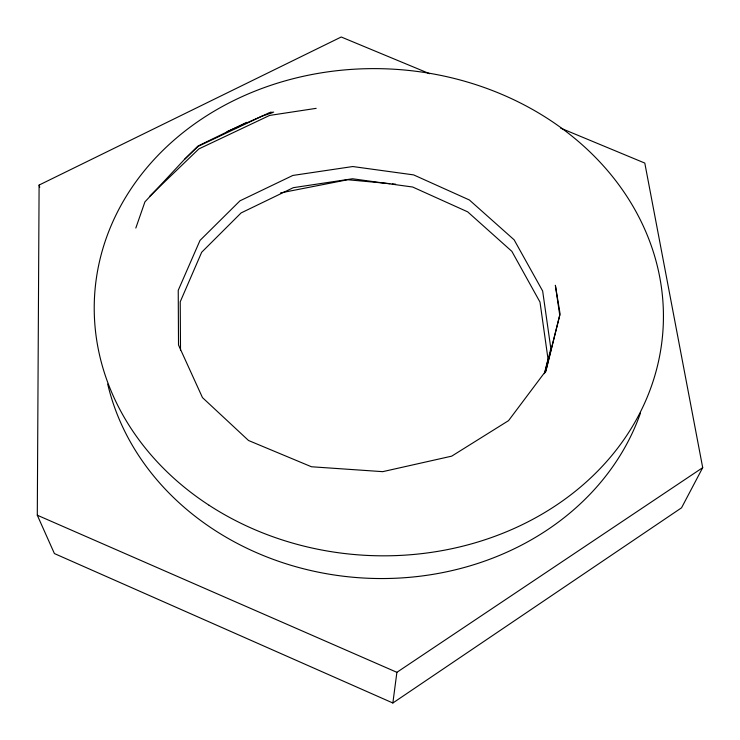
<?xml version="1.0" encoding="UTF-8"?>
<svg xmlns="http://www.w3.org/2000/svg" width="740" height="740" viewBox="0 0 740 740"><rect width="100%" height="100%" fill="white"/><g stroke="black" fill="none" stroke-linecap="round" stroke-linejoin="round"><path stroke-width="1.11" d="M560.652 128.131L644.799 163.078L702.704 467.652L681.549 507.807L392.857 703L54.409 553.566L37.296 515.216L39.1 185.065L341.223 37L429.625 73.713M392.857 703L396.89 672.318L702.704 467.652M544.399 373.663L548.035 359.122L539.996 302.087L511.858 251.35L467.68 211.853L412.643 187.017L352.508 178.766L293.318 187.673L241.101 212.926L201.678 252.248L180.227 301.8L180.514 350.298M544.77 372.923L550.847 348.559L542.651 291.005L514.124 239.816L469.364 199.976L413.642 174.899L352.776 166.537L292.855 175.445L239.973 200.827L200.022 240.407L178.238 290.311L178.516 345.025L202.473 397.611L248.538 440.504L311.447 466.764L382.719 471.658L451.696 456.154L508.546 420.644L545.944 370.796L560.087 313.889L555.361 285.289L559.745 315.175L545.519 372.239M135.818 228.049L144.92 201.881L184.51 159.378L198.107 145.965L246.688 122.35M149.961 195.98L198.857 148.916L269.619 115.422L316.156 108.355M184.51 159.378L197.95 146.455L269.397 112.647M227.078 131.609L261.71 116.273L272.551 112.609L270.359 112.193L270.803 112.73M280.589 192.899L347.698 179.746L389.897 183.649M270.276 112.628L273.698 112.11M392.172 183.853L395.595 184.177M37.296 515.216L396.89 672.318M39.1 185.065L39.747 187.276M640.507 412.948A275.151 238.03 3.2 0 1 364.432 578.079A275.151 238.03 3.2 0 1 107.707 384.06M209.087 505.263A284.715 243.469 3.1 0 0 661.542 344.378A284.715 243.469 3.1 0 0 265.864 87.024A284.715 243.469 3.1 0 0 209.087 505.263"/></g></svg>
